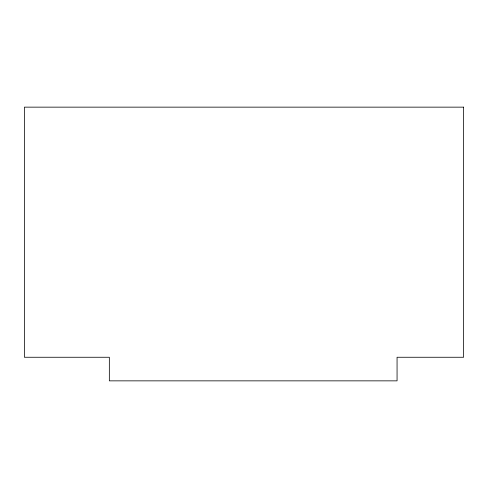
<?xml version="1.0" encoding="UTF-8"?>
<svg xmlns="http://www.w3.org/2000/svg" width="488" height="488" viewBox="0 0 488 488"><rect width="100%" height="100%" fill="white"/><g stroke="black" fill="none" stroke-linecap="round" stroke-linejoin="round"><path stroke-width="0.73" d="M463.6 107.147L24.4 107.147L24.4 357.259L109.343 357.259L109.343 380.853L397.061 380.853L397.061 357.259L463.6 357.259L463.6 107.147"/></g></svg>
